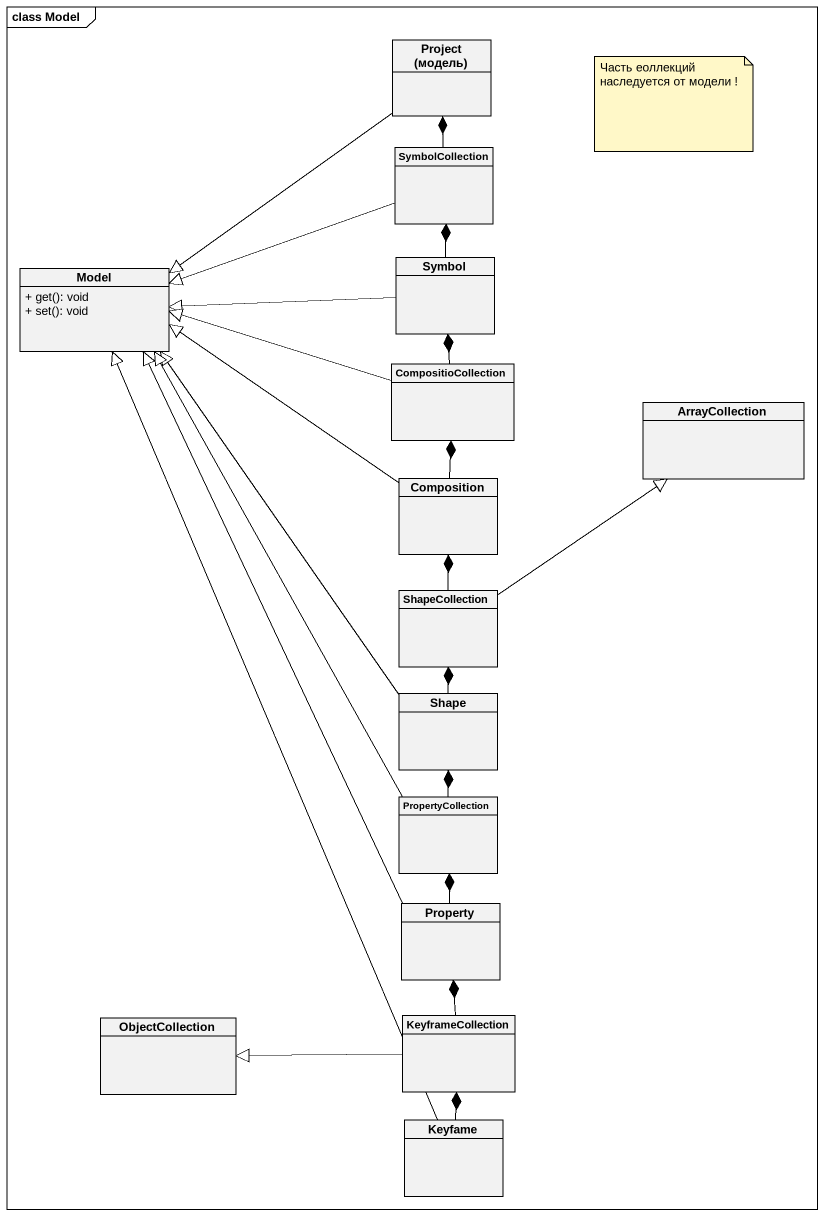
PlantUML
@startuml
mainframe class Model
hide circle
hide empty members
skinparam classAttributeIconSize 0
class "Project (модель)" as Project_модель
class SymbolCollection
class Model {
  + get(): void
  + set(): void
}
class Symbol
class CompositioCollection
class ArrayCollection
class Composition
class ShapeCollection
class Shape
class PropertyCollection
class Property
class ObjectCollection
class KeyframeCollection
class Keyfame
Project_модель --|> Model
SymbolCollection -up-* Project_модель
SymbolCollection -left-|> Model
Symbol -up-* SymbolCollection
Symbol -left-|> Model
CompositioCollection -left-|> Model
CompositioCollection -up-* Symbol
Composition -left-|> Model
Composition -up-* CompositioCollection
ShapeCollection -up-|> ArrayCollection
ShapeCollection -up-* Composition
Shape -up-|> Model
Shape -up-* ShapeCollection
PropertyCollection -up-|> Model
PropertyCollection -up-* Shape
Property -up-|> Model
Property -up-* PropertyCollection
KeyframeCollection -up-* Property
KeyframeCollection -left-|> ObjectCollection
Keyfame -up-|> Model
Keyfame -up-* KeyframeCollection
note as N1
  Часть еоллекций наследуется от модели !
end note
@enduml
